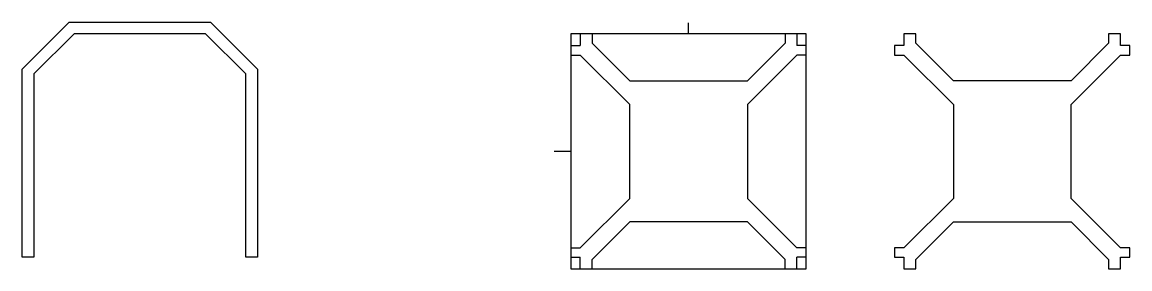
# Model space of a CAD drawing. Header units: millimetres. Extents: x -44 to 898, y -10 to 200.
import ezdxf

# ---------------------------------------------------------------- set-up
doc = ezdxf.new("R2010")
doc.units = ezdxf.units.MM
doc.layers.get('0').update_dxf_attribs({"linetype": 'CONTINUOUS'})

msp = doc.modelspace()

# ---------------------------------------------------------------- linework, layer by layer
for p, q in [((522.7, 189.98), (522.7, 199.33)), ((430.7, 189.98), (430.7, 179.98)), ((440.7, 189.98), (440.7, 181.98)), ((604.7, 189.98), (604.7, 181.98)), ((614.7, 189.98), (614.7, 179.98)), ((422.7, 179.98), (430.7, 179.98)), ((440.7, 181.98), (472.7, 149.98)), ((572.7, 149.98), (604.7, 181.98)), ((622.7, 179.98), (614.7, 179.98)), ((422.7, 171.98), (430.7, 171.98)), ((472.7, 129.98), (430.7, 171.98)), ((614.7, 171.98), (572.7, 129.98)), ((622.7, 171.98), (614.7, 171.98)), ((472.7, 149.98), (572.7, 149.98)), ((472.7, 49.98), (472.7, 129.98)), ((572.7, 129.98), (572.7, 49.98)), ((422.7, 89.98), (408.36, 89.98)), ((430.7, 7.98), (472.7, 49.98)), ((572.7, 49.98), (614.7, 7.98)), ((472.7, 29.98), (440.7, -2.02)), ((572.7, 29.98), (472.7, 29.98)), ((604.7, -2.02), (572.7, 29.98)), ((422.7, 7.98), (430.7, 7.98)), ((622.7, 7.98), (614.7, 7.98)), ((422.7, -0.02), (430.7, -0.02)), ((430.7, -10.02), (430.7, -0.02)), ((440.7, -10.02), (440.7, -2.02)), ((604.7, -10.02), (604.7, -2.02)), ((614.7, -10.02), (614.7, -0.02)), ((622.7, -0.02), (614.7, -0.02))]:
    msp.add_line(p, q)
for points in [[(156.33, 160), (156.33, 0), (146.33, 0), (146.33, 10), (146.33, 155.86), (112.19, 190), (0.47, 190), (-33.67, 155.86), (-33.67, 10), (-33.67, 0), (-43.67, 0), (-43.67, 160), (-3.67, 200), (116.33, 200)], [(622.7, 189.98), (422.7, 189.98), (422.7, -10.02), (622.7, -10.02)], [(847.7, 129.98), (889.7, 171.98), (897.7, 171.98), (897.7, 179.98), (889.7, 179.98), (889.7, 189.98), (879.7, 189.98), (879.7, 181.98), (847.7, 149.98), (747.7, 149.98), (715.7, 181.98), (715.7, 189.98), (705.7, 189.98), (705.7, 179.98), (697.7, 179.98), (697.7, 171.98), (705.7, 171.98), (747.7, 129.98), (747.7, 49.98), (705.7, 7.98), (697.7, 7.98), (697.7, -0.02), (705.7, -0.02), (705.7, -10.02), (715.7, -10.02), (715.7, -2.02), (747.7, 29.98), (847.7, 29.98), (879.7, -2.02), (879.7, -10.02), (889.7, -10.02), (889.7, -0.02), (897.7, -0.02), (897.7, 7.98), (889.7, 7.98), (847.7, 49.98)]]:
    msp.add_lwpolyline(points, close=True)

doc.saveas('drawing.dxf')
